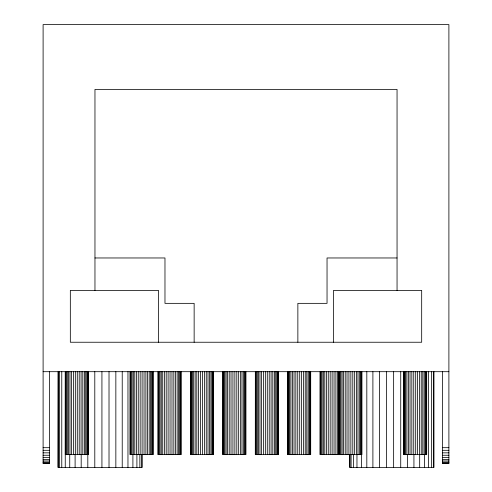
<?xml version="1.0" encoding="UTF-8"?>
<svg xmlns="http://www.w3.org/2000/svg" width="492" height="492" viewBox="0 0 492 492"><rect width="100%" height="100%" fill="white"/><g stroke="black" fill="none" stroke-linecap="round" stroke-linejoin="round"><path stroke-width="0.74" d="M65.307 454.639L65.35 371.694L65.35 454.639L88.277 454.639L88.277 371.694M130.134 454.639L130.171 371.694L130.171 454.639L153.104 454.639L153.104 371.694M190.49 454.639L190.533 371.694L190.533 454.639L213.46 454.639L213.46 371.694M222.901 454.639L222.944 371.694L222.944 454.639L245.871 454.639L245.871 371.694M287.728 454.639L287.771 371.694L287.771 454.639L310.698 454.639L310.698 371.694M338.896 454.639L338.939 371.694L338.939 454.639M403.723 454.639L403.766 371.694L403.766 454.639L426.693 454.639L426.693 371.694M349.769 454.387L349.744 467.4L433.969 467.4L433.969 371.694M94.962 257.968L164.974 257.968L164.974 303.349L194.143 303.349L194.143 342.241M397.05 257.968L327.039 257.968L327.039 303.349L297.863 303.349L297.863 342.241M43.105 371.694L448.895 371.694M43.105 447.689L49.587 447.689M442.413 447.689L448.895 447.689M43.105 450.303L49.587 450.303M442.413 450.303L448.895 450.303M43.105 452.849L49.587 452.849M442.413 452.849L448.895 452.849M43.105 455.248L49.587 455.248M442.413 455.248L448.895 455.248M43.105 457.443L49.587 457.443M442.413 457.443L448.895 457.443M43.105 459.374L49.587 459.374M442.413 459.374L448.895 459.374M43.105 460.986L49.587 460.986M442.413 460.986L448.895 460.986M43.105 462.234L49.587 462.234M442.413 462.234L448.895 462.234M43.105 463.083L49.587 463.083M442.413 463.083L448.895 463.083M442.413 371.694L442.413 463.519L448.895 463.519L448.895 24.6L43.105 24.6L43.105 463.519L49.587 463.519L49.587 371.694M433.36 371.694L433.36 467.4M431.564 371.694L431.564 467.4M428.618 371.694L428.618 467.4M426.527 371.694L426.527 454.639M426.035 371.694L426.035 454.639M425.236 371.694L425.236 454.639M424.621 454.387L424.621 467.4M424.141 371.694L424.141 454.639M422.794 371.694L422.794 454.639M421.232 371.694L421.232 454.639M419.676 454.387L419.676 467.4M419.492 371.694L419.492 454.639M417.628 371.694L417.628 454.639M415.697 371.694L415.697 454.639M413.932 454.387L413.932 467.4M413.747 371.694L413.747 454.639M411.847 371.694L411.847 454.639M410.039 371.694L410.039 454.639M408.378 371.694L408.378 454.639M407.554 454.387L407.554 467.4M406.915 371.694L406.915 454.639M405.691 371.694L405.691 454.639M404.744 371.694L404.744 454.639M404.092 371.694L404.092 454.639M400.728 371.694L400.728 467.4M397.05 290.385L397.05 89.427L94.962 89.427L94.962 290.385M393.643 371.694L393.643 467.4M386.509 371.694L386.509 467.4M379.523 371.694L379.523 467.4M372.899 371.694L372.899 467.4M366.817 371.694L366.817 467.4M361.866 371.694L361.866 454.639L320.138 454.639L320.181 371.694L320.181 454.639M361.7 371.694L361.7 454.639M361.454 454.387L361.454 467.4M361.214 371.694L361.214 454.639M360.408 371.694L360.408 454.639M359.32 371.694L359.32 454.639M357.973 371.694L357.973 454.639M356.964 454.387L356.964 467.4M356.405 371.694L356.405 454.639M354.664 371.694L354.664 454.639M353.484 454.387L353.484 467.4M352.801 371.694L352.801 454.639M351.103 454.387L351.103 467.4M350.87 371.694L350.87 454.639M349.898 454.387L349.898 467.4M348.926 371.694L348.926 454.639M347.02 371.694L347.02 454.639M345.212 371.694L345.212 454.639M343.551 371.694L343.551 454.639M342.094 371.694L342.094 454.639M340.87 371.694L340.87 454.639M339.917 371.694L339.917 454.639M337.647 371.694L337.647 454.639M335.907 371.694L335.907 454.639M334.043 371.694L334.043 454.639M333.521 342.241L333.521 290.385L421.681 290.385L421.681 342.241L70.331 342.241L70.331 290.385L158.492 290.385L158.492 342.241M332.112 371.694L332.112 454.639M330.169 371.694L330.169 454.639M328.262 371.694L328.262 454.639M326.454 371.694L326.454 454.639M324.794 371.694L324.794 454.639M323.336 371.694L323.336 454.639M322.112 371.694L322.112 454.639M321.159 371.694L321.159 454.639M320.513 371.694L320.513 454.639M310.532 371.694L310.532 454.639M310.04 371.694L310.04 454.639M309.24 371.694L309.24 454.639M308.146 371.694L308.146 454.639M306.799 371.694L306.799 454.639M305.237 371.694L305.237 454.639M303.496 371.694L303.496 454.639M301.633 371.694L301.633 454.639M299.702 371.694L299.702 454.639M297.752 371.694L297.752 454.639M295.852 371.694L295.852 454.639M294.044 371.694L294.044 454.639M292.383 371.694L292.383 454.639M290.92 371.694L290.92 454.639M289.696 371.694L289.696 454.639M288.749 371.694L288.749 454.639M288.097 371.694L288.097 454.639M278.288 371.694L278.288 454.639L255.317 454.639L255.354 371.694L255.354 454.639M278.121 371.694L278.121 454.639M277.629 371.694L277.629 454.639M276.824 371.694L276.824 454.639M275.735 371.694L275.735 454.639M274.388 371.694L274.388 454.639M272.82 371.694L272.82 454.639M271.08 371.694L271.08 454.639M269.222 371.694L269.222 454.639M267.285 371.694L267.285 454.639M265.342 371.694L265.342 454.639M263.435 371.694L263.435 454.639M261.627 371.694L261.627 454.639M259.973 371.694L259.973 454.639M258.509 371.694L258.509 454.639M257.285 371.694L257.285 454.639M256.332 371.694L256.332 454.639M255.686 371.694L255.686 454.639M245.705 371.694L245.705 454.639M245.219 371.694L245.219 454.639M244.413 371.694L244.413 454.639M243.325 371.694L243.325 454.639M241.978 371.694L241.978 454.639M240.41 371.694L240.41 454.639M238.669 371.694L238.669 454.639M236.806 371.694L236.806 454.639M234.875 371.694L234.875 454.639M232.931 371.694L232.931 454.639M231.025 371.694L231.025 454.639M229.217 371.694L229.217 454.639M227.556 371.694L227.556 454.639M226.099 371.694L226.099 454.639M224.875 371.694L224.875 454.639M223.922 371.694L223.922 454.639M223.276 371.694L223.276 454.639M213.294 371.694L213.294 454.639M212.802 371.694L212.802 454.639M212.003 371.694L212.003 454.639M210.908 371.694L210.908 454.639M209.561 371.694L209.561 454.639M207.999 371.694L207.999 454.639M206.259 371.694L206.259 454.639M204.395 371.694L204.395 454.639M202.464 371.694L202.464 454.639M200.515 371.694L200.515 454.639M198.614 371.694L198.614 454.639M196.806 371.694L196.806 454.639M195.146 371.694L195.146 454.639M193.682 371.694L193.682 454.639M192.458 371.694L192.458 454.639M191.511 371.694L191.511 454.639M190.859 371.694L190.859 454.639M181.05 371.694L181.05 454.639L158.08 454.639L158.117 371.694L158.117 454.639M180.884 371.694L180.884 454.639M180.392 371.694L180.392 454.639M179.586 371.694L179.586 454.639M178.498 371.694L178.498 454.639M177.151 371.694L177.151 454.639M175.583 371.694L175.583 454.639M173.842 371.694L173.842 454.639M171.985 371.694L171.985 454.639M170.047 371.694L170.047 454.639M168.104 371.694L168.104 454.639M166.198 371.694L166.198 454.639M164.389 371.694L164.389 454.639M162.735 371.694L162.735 454.639M161.271 371.694L161.271 454.639M160.048 371.694L160.048 454.639M159.1 371.694L159.1 454.639M158.449 371.694L158.449 454.639M152.938 371.694L152.938 454.639M152.446 371.694L152.446 454.639M151.641 371.694L151.641 454.639M150.552 371.694L150.552 454.639M149.205 371.694L149.205 454.639M147.637 371.694L147.637 454.639M145.896 371.694L145.896 454.639M144.039 371.694L144.039 454.639M142.256 454.387L142.256 467.4L58.031 467.4L58.185 371.694L58.185 467.4M142.102 371.694L142.102 454.639M141.647 454.387L141.647 467.4M140.159 371.694L140.159 454.639M139.851 454.387L139.851 467.4M138.252 371.694L138.252 454.639M136.905 454.387L136.905 467.4M136.444 371.694L136.444 454.639M134.79 371.694L134.79 454.639M133.326 371.694L133.326 454.639M132.908 454.387L132.908 467.4M132.102 371.694L132.102 454.639M131.149 371.694L131.149 454.639M130.503 371.694L130.503 454.639M127.963 371.694L127.963 467.4M122.225 371.694L122.225 467.4M115.848 371.694L115.848 467.4M109.015 371.694L109.015 467.4M101.93 371.694L101.93 467.4M94.796 371.694L94.796 467.4M88.111 371.694L88.111 454.639M87.816 454.387L87.816 467.4M87.619 371.694L87.619 454.639M86.82 371.694L86.82 454.639M85.725 371.694L85.725 454.639M84.378 371.694L84.378 454.639M82.816 371.694L82.816 454.639M81.186 454.387L81.186 467.4M81.075 371.694L81.075 454.639M79.212 371.694L79.212 454.639M77.281 371.694L77.281 454.639M75.331 371.694L75.331 454.639M75.104 454.387L75.104 467.4M73.431 371.694L73.431 454.639M71.623 371.694L71.623 454.639M69.962 371.694L69.962 454.639M69.741 454.387L69.741 467.4M68.499 371.694L68.499 454.639M67.275 371.694L67.275 454.639M66.328 371.694L66.328 454.639M65.676 371.694L65.676 454.639M65.258 371.694L65.258 467.4M61.771 371.694L61.771 467.4M59.391 371.694L59.391 467.4M339.271 454.639L339.271 371.694L339.216 454.639"/></g></svg>
